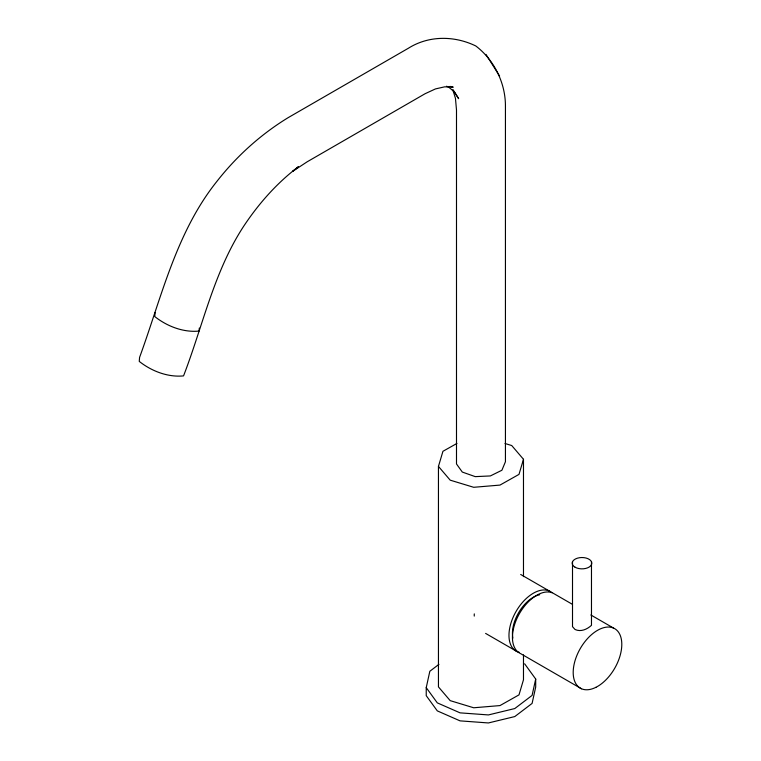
<?xml version="1.0" encoding="UTF-8"?>
<svg xmlns="http://www.w3.org/2000/svg" width="761" height="761" viewBox="0 0 761 761"><rect width="100%" height="100%" fill="white"/><g stroke="black" fill="none" stroke-linecap="round" stroke-linejoin="round"><path stroke-width="1.14" d="M155.111 312.552L154.778 316.576C167.068 326.298 183.277 332.624 199.068 331.073L199.315 328.058M524.633 663.801L535.696 679.031L535.696 687.04L532.091 703.421L514.788 716.567L488.429 722.95L460.063 720.867L437.299 710.879L426.236 695.659L426.236 687.64L429.832 671.269L438.945 664.353M535.696 679.031L532.091 695.402L514.788 708.548L488.429 714.931L460.063 712.857L437.299 702.869L426.236 687.64M523.482 654.879L523.482 679.773L518.992 694.879L499.977 705.58L473.703 707.778L450.198 700.643L438.45 686.898L438.45 466.417L442.94 451.302L456.952 443.425M505.019 443.501L511.725 445.537L523.482 459.283L518.992 474.388L499.977 485.09L473.703 487.297L450.198 480.162L438.45 466.417M449.998 86.402L453.223 87.163L444.69 86.83L435.435 88.932L425.076 93.727L307.178 161.798L292.69 171.33L298.531 166.649C276.861 183.011 258.73 203.587 243.748 226.15C213.946 271.591 202.883 325.822 183.544 375.896C167.753 377.437 151.544 371.121 139.253 361.399L139.586 357.375C161.522 297.361 176.152 232.257 216.98 181.289C236.681 156.138 260.747 134.412 288.019 117.736L408.391 48.238C428.785 35.358 454.469 35.577 475.806 45.974C494.174 59.948 505.542 83.025 505.437 106.207L505.437 461.737L501.899 470.25L490.36 475.939L475.235 476.633L462.298 472.058L456.495 463.963L456.495 109.926L455.449 98.302L452.871 89.979M446.469 86.24L448.495 86.992L454.317 91.824L458.645 98.683L453.156 89.912M520.686 574.469L549.271 590.974M572.31 604.272L552.743 592.981A34.369 19.843 -60 0 0 518.45 615.411A34.369 19.843 -60 0 0 520.733 653.689L581.49 688.772M590.85 614.974L613.499 628.053M485.613 633.409L517.261 651.682M499.606 76.081L485.965 54.392M591.478 561.723L591.478 625.314C587.121 629.347 580.843 632.191 575.05 629.49L572.51 626.664L572.51 561.723M523.482 459.283L523.482 576.638M519.392 652.377A34.369 19.843 -60 0 1 515.444 612.548A34.369 19.843 -60 0 1 552.106 592.724M474.255 616.096A34.369 19.843 -60 0 1 474.284 613.88M512.895 638.108A29.46 17.008 -60 0 1 539.692 594.741M575.05 567.202A9.817 5.669 0 0 0 591.478 564.662A9.817 5.669 0 0 0 579.454 557.718A9.817 5.669 0 0 0 575.05 567.202M595.93 687.316A34.369 19.843 -60 0 0 619.283 633.399A34.369 19.843 -60 0 0 577.276 654.517A34.369 19.843 -60 0 0 595.93 687.316"/></g></svg>
